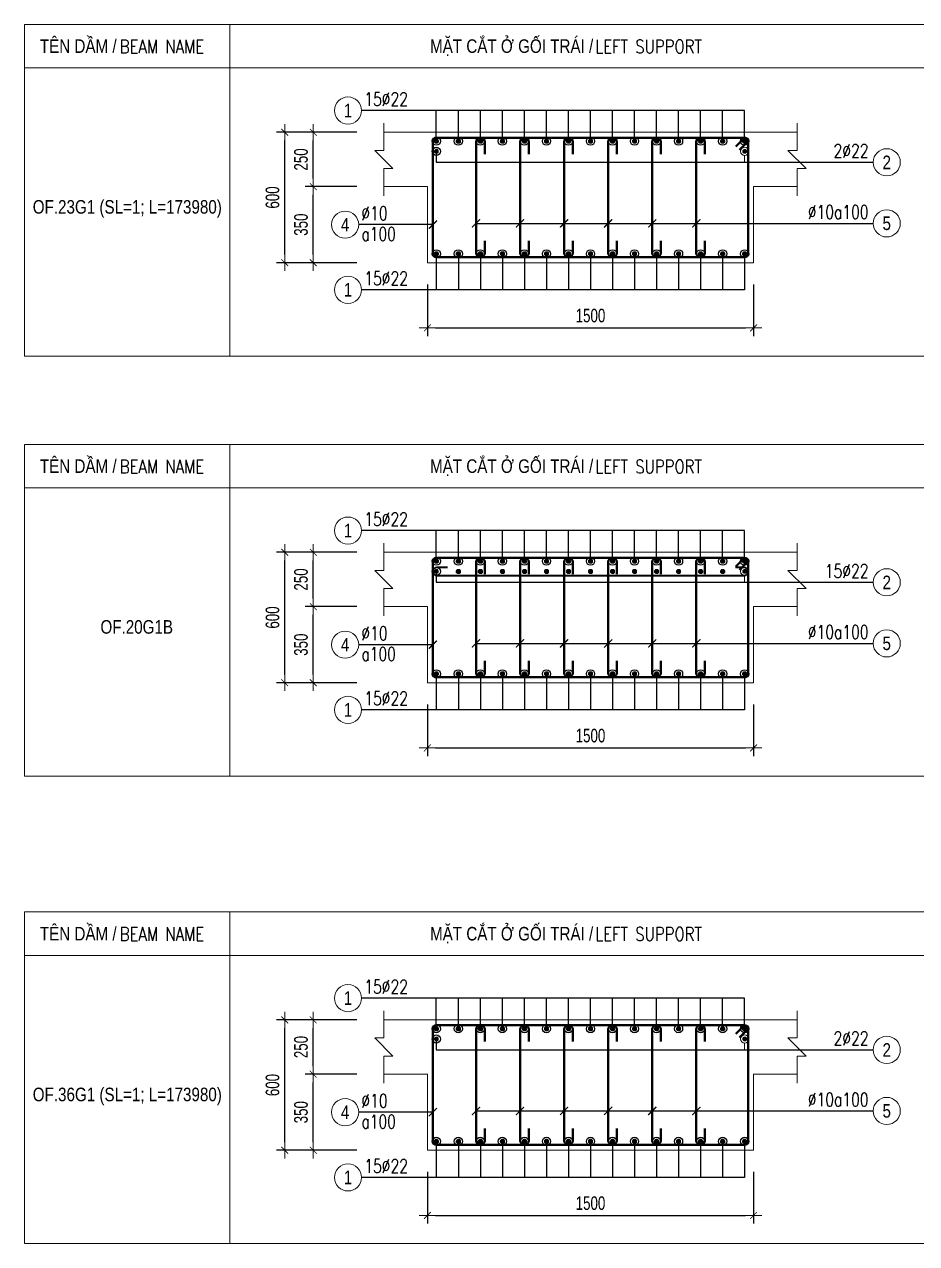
# Model space of a CAD drawing. Header units: millimetres. Extents: x 0 to 256521, y -18667 to 27271.
# Drawn here: x 245697 to 249801, y 1671 to 7282 of the extents above; entities that cross this region are included whole.
import ezdxf
from ezdxf.enums import TextEntityAlignment as Align

# ---------------------------------------------------------------- set-up
doc = ezdxf.new("R2010")
doc.units = ezdxf.units.MM
doc.layers.get('0').update_dxf_attribs({"lineweight": 20})
doc.layers.get('Defpoints').update_dxf_attribs({"color": 151, "lineweight": 9})
for name, color, linetype, lineweight in [('NDC_S_CONTINUOUS', 3, 'Continuous', 20), ('NDC_S_DIM', 1, 'Continuous', 15), ('NDC_S_REBAR', 4, 'Continuous', 35), ('NDC_S_STIRRUP', 4, 'Continuous', 40), ('NDC_S_THIN LINE', 8, 'Continuous', 9), ('NDC_S_VN TEXT', 7, 'Continuous', 20), ('NDC_Table', 3, 'Continuous', 20)]:
    doc.layers.add(name, color=color, linetype=linetype, lineweight=lineweight)
doc.styles.add('ARIAL', font='arial.ttf', dxfattribs={"width": 0.8})
doc.styles.add('NDC_DIM', font='', dxfattribs={"width": 0.75})
doc.styles.add('NDC_EN TXT', font='romans.shx', dxfattribs={"width": 0.8})
doc.styles.add('NDC_VIE TXT', font='arial.ttf', dxfattribs={"width": 0.8})
doc.styles.get('NDC_DIM').set_extended_font_data('Dotum')
doc.dimstyles.new('NDC_dim_25', dxfattribs={"dimscale": 25, "dimtxt": 2.5, "dimasz": 1.5, "dimexe": 1.5, "dimexo": 2.5, "dimgap": 1, "dimtad": 1, "dimdec": 0, "dimzin": 0, "dimdsep": 46, "dimtxsty": 'NDC_DIM', "dimblk": 'DIMMARK', "dimcen": 0.09, "dimdle": 1.2, "dimclrd": 1, "dimclre": 1, "dimclrt": 3, "dimadec": 0, "dimazin": 0, "dimtfac": 1, "dimtdec": 0, "dimtix": 1, "dimtofl": 0, "dimtmove": 0, "dimatfit": 3, "dimfxl": 8, "dimfxlon": 1, "dimtolj": 1, "dimtzin": 0, "dimarcsym": 0})

# ---------------------------------------------------------------- blocks, each defined once
blk = doc.blocks.new('DIMMARK')
at = {"layer": 'NDC_S_DIM', "color": 1}
blk.add_line((-1.5, 0), (1, 0), dxfattribs=at)
at = {"layer": 'NDC_S_DIM', "color": 2, "const_width": 0.1}
blk.add_lwpolyline([(-0.42, -0.42), (0.42, 0.42)], dxfattribs=at)
blk = doc.blocks.new('*D291')
at = {"layer": 'Defpoints', "color": 0, "transparency": 16777216}
for p in [(247550.7, 6185.4), (249050.7, 6185.4), (249050.7, 5885.4)]:
    blk.add_point(p, dxfattribs=at)
at = {"layer": 'NDC_S_DIM', "color": 1, "lineweight": -2, "transparency": 16777216}
for p, q in [((247550.7, 6085.4), (247550.7, 5847.9)), ((249050.7, 6085.4), (249050.7, 5847.9)), ((247588.2, 5885.4), (249013.2, 5885.4))]:
    blk.add_line(p, q, dxfattribs=at)
at = {"layer": 'NDC_S_DIM', "color": 1, "lineweight": -2, "transparency": 16777216, "xscale": 37.5, "yscale": 37.5, "zscale": 37.5, "rotation": 180}
blk.add_blockref('DIMMARK', (247550.7, 5885.4), dxfattribs=at)
at = {"layer": 'NDC_S_DIM', "color": 1, "lineweight": -2, "transparency": 16777216, "xscale": 37.5, "yscale": 37.5, "zscale": 37.5}
blk.add_blockref('DIMMARK', (249050.7, 5885.4), dxfattribs=at)
at = {"layer": 'NDC_S_DIM', "color": 3, "transparency": 16777216, "insert": (248300.7, 5941.7), "char_height": 62.5, "attachment_point": 5, "style": 'NDC_DIM'}
blk.add_mtext('\\A1;1500', dxfattribs=at)
blk = doc.blocks.new('*D292')
at = {"layer": 'Defpoints', "color": 0, "transparency": 16777216}
for p in [(247025.7, 6535.4), (247350.7, 6535.4), (247350.7, 6185.4)]:
    blk.add_point(p, dxfattribs=at)
at = {"layer": 'NDC_S_DIM', "color": 1, "lineweight": -2, "transparency": 16777216}
for p, q in [((247225.7, 6535.4), (246988.2, 6535.4)), ((247025.7, 6222.9), (247025.7, 6497.9)), ((247225.7, 6185.4), (246988.2, 6185.4))]:
    blk.add_line(p, q, dxfattribs=at)
at = {"layer": 'NDC_S_DIM', "color": 1, "lineweight": -2, "transparency": 16777216, "xscale": 37.5, "yscale": 37.5, "zscale": 37.5}
for p, rotation in [((247025.7, 6535.4), 90), ((247025.7, 6185.4), 270)]:
    blk.add_blockref('DIMMARK', p, dxfattribs=dict(at, rotation=rotation))
at = {"layer": 'NDC_S_DIM', "color": 3, "transparency": 16777216, "insert": (246969.5, 6360.4), "char_height": 62.5, "attachment_point": 5, "rotation": 90, "style": 'NDC_DIM'}
blk.add_mtext('\\A1;350', dxfattribs=at)
blk = doc.blocks.new('*D293')
at = {"layer": 'Defpoints', "color": 0, "transparency": 16777216}
for p in [(247025.7, 6785.4), (247350.7, 6785.4), (247350.7, 6535.4)]:
    blk.add_point(p, dxfattribs=at)
at = {"layer": 'NDC_S_DIM', "color": 1, "lineweight": -2, "transparency": 16777216}
for p, q in [((247225.7, 6785.4), (246988.2, 6785.4)), ((247025.7, 6572.9), (247025.7, 6747.9)), ((247225.7, 6535.4), (246988.2, 6535.4))]:
    blk.add_line(p, q, dxfattribs=at)
at = {"layer": 'NDC_S_DIM', "color": 1, "lineweight": -2, "transparency": 16777216, "xscale": 37.5, "yscale": 37.5, "zscale": 37.5}
for p, rotation in [((247025.7, 6785.4), 90), ((247025.7, 6535.4), 270)]:
    blk.add_blockref('DIMMARK', p, dxfattribs=dict(at, rotation=rotation))
at = {"layer": 'NDC_S_DIM', "color": 3, "transparency": 16777216, "insert": (246969.5, 6660.4), "char_height": 62.5, "attachment_point": 5, "rotation": 90, "style": 'NDC_DIM'}
blk.add_mtext('\\A1;250', dxfattribs=at)
blk = doc.blocks.new('*D294')
at = {"layer": 'Defpoints', "color": 0, "transparency": 16777216}
for p in [(246894.7, 6785.4), (247350.7, 6785.4), (247350.7, 6185.4)]:
    blk.add_point(p, dxfattribs=at)
at = {"layer": 'NDC_S_DIM', "color": 1, "lineweight": -2, "transparency": 16777216}
for p, q in [((247094.7, 6785.4), (246857.2, 6785.4)), ((246894.7, 6222.9), (246894.7, 6747.9)), ((247094.7, 6185.4), (246857.2, 6185.4))]:
    blk.add_line(p, q, dxfattribs=at)
at = {"layer": 'NDC_S_DIM', "color": 1, "lineweight": -2, "transparency": 16777216, "xscale": 37.5, "yscale": 37.5, "zscale": 37.5}
for p, rotation in [((246894.7, 6785.4), 90), ((246894.7, 6185.4), 270)]:
    blk.add_blockref('DIMMARK', p, dxfattribs=dict(at, rotation=rotation))
at = {"layer": 'NDC_S_DIM', "color": 3, "transparency": 16777216, "insert": (246838.5, 6485.4), "char_height": 62.5, "attachment_point": 5, "rotation": 90, "style": 'NDC_DIM'}
blk.add_mtext('\\A1;600', dxfattribs=at)
blk = doc.blocks.new('kata_block_THEP')
at = {"layer": 'NDC_S_REBAR', "color": 0}
for p, q in [((-0.5, 0), (0.5, 0)), ((-0.35, 0.35), (0.35, -0.35)), ((0.35, 0.35), (-0.35, -0.35)), ((0, 0.5), (0, -0.5))]:
    blk.add_line(p, q, dxfattribs=at)
at = {"layer": 'NDC_S_REBAR', "color": 0, "const_width": 0.0833}
blk.add_lwpolyline([(-0.5, 0, 1), (0.5, 0, 1), (-0.5, 0, 1)], format="xyb", dxfattribs=at)
blk = doc.blocks.new('*U212')
blk.add_circle((-2.5, 0), 2.5)
at = {"layer": 'NDC_S_VN TEXT', "color": 3, "style": 'NDC_EN TXT', "width": 0.75}
blk.add_attdef('DK1', (0.5, 0.85), '', height=2.5, dxfattribs=at)
at = {"layer": 'NDC_S_VN TEXT', "color": 7, "style": 'ARIAL', "width": 0.8}
blk.add_attdef('SH2', text='', height=2.5, dxfattribs=at).set_placement((-2.5, 0), align=Align.MIDDLE)
blk = doc.blocks.new('*U209')
blk.add_circle((2.5, 0), 2.5)
at = {"layer": 'NDC_S_VN TEXT', "color": 3, "style": 'NDC_EN TXT', "width": 0.75}
blk.add_attdef('DK2', text='', height=2.5, dxfattribs=at).set_placement((-0.85, 0.85), align=Align.RIGHT)
at = {"layer": 'NDC_S_VN TEXT', "color": 7, "style": 'ARIAL', "width": 0.8}
blk.add_attdef('SH3', text='', height=2.5, dxfattribs=at).set_placement((2.5, 0), align=Align.MIDDLE)
blk = doc.blocks.new('*U213')
blk.add_circle((-2.5, 0), 2.5)
at = {"layer": 'NDC_S_VN TEXT', "color": 3, "style": 'NDC_EN TXT', "width": 0.75}
for tag, p in [('DK1', (0.5, 0.85)), ('KC1', (0.5, -2.97))]:
    blk.add_attdef(tag, p, '', height=2.5, dxfattribs=at)
at = {"layer": 'NDC_S_VN TEXT', "color": 7, "style": 'ARIAL', "width": 0.8}
blk.add_attdef('SH2', text='', height=2.5, dxfattribs=at).set_placement((-2.5, 0), align=Align.MIDDLE)
blk = doc.blocks.new('TABLE 1')
at = {"layer": 'NDC_Table'}
for p, q in [((0, 0), (10824, 0)), ((7530.8, 0), (7530.8, -1526.1)), ((0, 0), (0, -1526.1)), ((944.5, 0), (944.5, -1526.1)), ((4237.7, 0), (4237.7, -1526.1)), ((10824, 0), (10824, -1526.1)), ((0, -200), (10824, -200)), ((0, -1526.1), (10824, -1526.1))]:
    blk.add_line(p, q, dxfattribs=at)
at = {"layer": 'NDC_S_VN TEXT', "style": 'NDC_VIE TXT', "width": 0.8}
for s, p in [('TÊN DẦM /', (247.7, -100)), ('MẶT CẮT Ở GỐI TRÁI /', (2240.9, -100)), ('MẶT CẮT Ở NHỊP /', (5750.6, -100)), ('MẶT CẮT Ở GỐI PHẢI /', (9000.4, -100))]:
    blk.add_text(s, height=62.5, dxfattribs=at).set_placement(p, align=Align.MIDDLE_CENTER)
at = {"layer": 'NDC_S_VN TEXT', "color": 2, "style": 'NDC_EN TXT', "width": 0.8}
for s, p in [('BEAM NAME', (438.7, -101.8)), ('LEFT SUPPORT', (2625.5, -101.8)), ('MIDDLE SUPPORT', (6074.5, -101.8)), ('RIGHT SUPPORT', (9391.9, -101.8))]:
    blk.add_text(s, height=62.5, dxfattribs=at).set_placement(p, align=Align.MIDDLE_LEFT)
blk = doc.blocks.new('*D334')
at = {"layer": 'Defpoints', "color": 0, "transparency": 16777216}
for p in [(247550.7, 2101.1), (249050.7, 2101.1), (249050.7, 1801.1)]:
    blk.add_point(p, dxfattribs=at)
at = {"layer": 'NDC_S_DIM', "color": 1, "lineweight": -2, "transparency": 16777216}
for p, q in [((247550.7, 2001.1), (247550.7, 1763.6)), ((249050.7, 2001.1), (249050.7, 1763.6)), ((247588.2, 1801.1), (249013.2, 1801.1))]:
    blk.add_line(p, q, dxfattribs=at)
at = {"layer": 'NDC_S_DIM', "color": 1, "lineweight": -2, "transparency": 16777216, "xscale": 37.5, "yscale": 37.5, "zscale": 37.5, "rotation": 180}
blk.add_blockref('DIMMARK', (247550.7, 1801.1), dxfattribs=at)
at = {"layer": 'NDC_S_DIM', "color": 1, "lineweight": -2, "transparency": 16777216, "xscale": 37.5, "yscale": 37.5, "zscale": 37.5}
blk.add_blockref('DIMMARK', (249050.7, 1801.1), dxfattribs=at)
at = {"layer": 'NDC_S_DIM', "color": 3, "transparency": 16777216, "insert": (248300.7, 1857.3), "char_height": 62.5, "attachment_point": 5, "style": 'NDC_DIM'}
blk.add_mtext('\\A1;1500', dxfattribs=at)
blk = doc.blocks.new('*D335')
at = {"layer": 'Defpoints', "color": 0, "transparency": 16777216}
for p in [(247025.7, 2451.1), (247350.7, 2451.1), (247350.7, 2101.1)]:
    blk.add_point(p, dxfattribs=at)
at = {"layer": 'NDC_S_DIM', "color": 1, "lineweight": -2, "transparency": 16777216}
for p, q in [((247225.7, 2451.1), (246988.2, 2451.1)), ((247025.7, 2138.6), (247025.7, 2413.6)), ((247225.7, 2101.1), (246988.2, 2101.1))]:
    blk.add_line(p, q, dxfattribs=at)
at = {"layer": 'NDC_S_DIM', "color": 1, "lineweight": -2, "transparency": 16777216, "xscale": 37.5, "yscale": 37.5, "zscale": 37.5}
for p, rotation in [((247025.7, 2451.1), 90), ((247025.7, 2101.1), 270)]:
    blk.add_blockref('DIMMARK', p, dxfattribs=dict(at, rotation=rotation))
at = {"layer": 'NDC_S_DIM', "color": 3, "transparency": 16777216, "insert": (246969.5, 2276.1), "char_height": 62.5, "attachment_point": 5, "rotation": 90, "style": 'NDC_DIM'}
blk.add_mtext('\\A1;350', dxfattribs=at)
blk = doc.blocks.new('*D336')
at = {"layer": 'Defpoints', "color": 0, "transparency": 16777216}
for p in [(247025.7, 2701.1), (247350.7, 2701.1), (247350.7, 2451.1)]:
    blk.add_point(p, dxfattribs=at)
at = {"layer": 'NDC_S_DIM', "color": 1, "lineweight": -2, "transparency": 16777216}
for p, q in [((247225.7, 2701.1), (246988.2, 2701.1)), ((247025.7, 2488.6), (247025.7, 2663.6)), ((247225.7, 2451.1), (246988.2, 2451.1))]:
    blk.add_line(p, q, dxfattribs=at)
at = {"layer": 'NDC_S_DIM', "color": 1, "lineweight": -2, "transparency": 16777216, "xscale": 37.5, "yscale": 37.5, "zscale": 37.5}
for p, rotation in [((247025.7, 2701.1), 90), ((247025.7, 2451.1), 270)]:
    blk.add_blockref('DIMMARK', p, dxfattribs=dict(at, rotation=rotation))
at = {"layer": 'NDC_S_DIM', "color": 3, "transparency": 16777216, "insert": (246969.5, 2576.1), "char_height": 62.5, "attachment_point": 5, "rotation": 90, "style": 'NDC_DIM'}
blk.add_mtext('\\A1;250', dxfattribs=at)
blk = doc.blocks.new('*D337')
at = {"layer": 'Defpoints', "color": 0, "transparency": 16777216}
for p in [(246894.7, 2701.1), (247350.7, 2701.1), (247350.7, 2101.1)]:
    blk.add_point(p, dxfattribs=at)
at = {"layer": 'NDC_S_DIM', "color": 1, "lineweight": -2, "transparency": 16777216}
for p, q in [((247094.7, 2701.1), (246857.2, 2701.1)), ((246894.7, 2138.6), (246894.7, 2663.6)), ((247094.7, 2101.1), (246857.2, 2101.1))]:
    blk.add_line(p, q, dxfattribs=at)
at = {"layer": 'NDC_S_DIM', "color": 1, "lineweight": -2, "transparency": 16777216, "xscale": 37.5, "yscale": 37.5, "zscale": 37.5}
for p, rotation in [((246894.7, 2701.1), 90), ((246894.7, 2101.1), 270)]:
    blk.add_blockref('DIMMARK', p, dxfattribs=dict(at, rotation=rotation))
at = {"layer": 'NDC_S_DIM', "color": 3, "transparency": 16777216, "insert": (246838.5, 2401.1), "char_height": 62.5, "attachment_point": 5, "rotation": 90, "style": 'NDC_DIM'}
blk.add_mtext('\\A1;600', dxfattribs=at)
blk = doc.blocks.new('*D416')
at = {"layer": 'Defpoints', "color": 0, "transparency": 16777216}
for p in [(247550.7, 4252.6), (249050.7, 4252.6), (249050.7, 3952.6)]:
    blk.add_point(p, dxfattribs=at)
at = {"layer": 'NDC_S_DIM', "color": 1, "lineweight": -2, "transparency": 16777216}
for p, q in [((247550.7, 4152.6), (247550.7, 3915.1)), ((249050.7, 4152.6), (249050.7, 3915.1)), ((247588.2, 3952.6), (249013.2, 3952.6))]:
    blk.add_line(p, q, dxfattribs=at)
at = {"layer": 'NDC_S_DIM', "color": 1, "lineweight": -2, "transparency": 16777216, "xscale": 37.5, "yscale": 37.5, "zscale": 37.5, "rotation": 180}
blk.add_blockref('DIMMARK', (247550.7, 3952.6), dxfattribs=at)
at = {"layer": 'NDC_S_DIM', "color": 1, "lineweight": -2, "transparency": 16777216, "xscale": 37.5, "yscale": 37.5, "zscale": 37.5}
blk.add_blockref('DIMMARK', (249050.7, 3952.6), dxfattribs=at)
at = {"layer": 'NDC_S_DIM', "color": 3, "transparency": 16777216, "insert": (248300.7, 4008.8), "char_height": 62.5, "attachment_point": 5, "style": 'NDC_DIM'}
blk.add_mtext('\\A1;1500', dxfattribs=at)
blk = doc.blocks.new('*D417')
at = {"layer": 'Defpoints', "color": 0, "transparency": 16777216}
for p in [(247025.7, 4602.6), (247350.7, 4602.6), (247350.7, 4252.6)]:
    blk.add_point(p, dxfattribs=at)
at = {"layer": 'NDC_S_DIM', "color": 1, "lineweight": -2, "transparency": 16777216}
for p, q in [((247225.7, 4602.6), (246988.2, 4602.6)), ((247025.7, 4290.1), (247025.7, 4565.1)), ((247225.7, 4252.6), (246988.2, 4252.6))]:
    blk.add_line(p, q, dxfattribs=at)
at = {"layer": 'NDC_S_DIM', "color": 1, "lineweight": -2, "transparency": 16777216, "xscale": 37.5, "yscale": 37.5, "zscale": 37.5}
for p, rotation in [((247025.7, 4602.6), 90), ((247025.7, 4252.6), 270)]:
    blk.add_blockref('DIMMARK', p, dxfattribs=dict(at, rotation=rotation))
at = {"layer": 'NDC_S_DIM', "color": 3, "transparency": 16777216, "insert": (246969.5, 4427.6), "char_height": 62.5, "attachment_point": 5, "rotation": 90, "style": 'NDC_DIM'}
blk.add_mtext('\\A1;350', dxfattribs=at)
blk = doc.blocks.new('*D418')
at = {"layer": 'Defpoints', "color": 0, "transparency": 16777216}
for p in [(247025.7, 4852.6), (247350.7, 4852.6), (247350.7, 4602.6)]:
    blk.add_point(p, dxfattribs=at)
at = {"layer": 'NDC_S_DIM', "color": 1, "lineweight": -2, "transparency": 16777216}
for p, q in [((247225.7, 4852.6), (246988.2, 4852.6)), ((247025.7, 4640.1), (247025.7, 4815.1)), ((247225.7, 4602.6), (246988.2, 4602.6))]:
    blk.add_line(p, q, dxfattribs=at)
at = {"layer": 'NDC_S_DIM', "color": 1, "lineweight": -2, "transparency": 16777216, "xscale": 37.5, "yscale": 37.5, "zscale": 37.5}
for p, rotation in [((247025.7, 4852.6), 90), ((247025.7, 4602.6), 270)]:
    blk.add_blockref('DIMMARK', p, dxfattribs=dict(at, rotation=rotation))
at = {"layer": 'NDC_S_DIM', "color": 3, "transparency": 16777216, "insert": (246969.5, 4727.6), "char_height": 62.5, "attachment_point": 5, "rotation": 90, "style": 'NDC_DIM'}
blk.add_mtext('\\A1;250', dxfattribs=at)
blk = doc.blocks.new('*D419')
at = {"layer": 'Defpoints', "color": 0, "transparency": 16777216}
for p in [(246894.7, 4852.6), (247350.7, 4852.6), (247350.7, 4252.6)]:
    blk.add_point(p, dxfattribs=at)
at = {"layer": 'NDC_S_DIM', "color": 1, "lineweight": -2, "transparency": 16777216}
for p, q in [((247094.7, 4852.6), (246857.2, 4852.6)), ((246894.7, 4290.1), (246894.7, 4815.1)), ((247094.7, 4252.6), (246857.2, 4252.6))]:
    blk.add_line(p, q, dxfattribs=at)
at = {"layer": 'NDC_S_DIM', "color": 1, "lineweight": -2, "transparency": 16777216, "xscale": 37.5, "yscale": 37.5, "zscale": 37.5}
for p, rotation in [((246894.7, 4852.6), 90), ((246894.7, 4252.6), 270)]:
    blk.add_blockref('DIMMARK', p, dxfattribs=dict(at, rotation=rotation))
at = {"layer": 'NDC_S_DIM', "color": 3, "transparency": 16777216, "insert": (246838.5, 4552.6), "char_height": 62.5, "attachment_point": 5, "rotation": 90, "style": 'NDC_DIM'}
blk.add_mtext('\\A1;600', dxfattribs=at)

msp = doc.modelspace()

# ---------------------------------------------------------------- linework, layer by layer
at = {"layer": 'NDC_S_CONTINUOUS'}
for p, q in [((247350.7, 6785.4), (249250.7, 6785.4)), ((247350.7, 4852.6), (249250.7, 4852.6)), ((247350.7, 2701.1), (249250.7, 2701.1))]:
    msp.add_line(p, q, dxfattribs=at)
for points in [[(247350.7, 6535.4), (247550.7, 6535.4), (247550.7, 6185.4), (249050.7, 6185.4), (249050.7, 6535.4), (249250.7, 6535.4)], [(247350.7, 4602.6), (247550.7, 4602.6), (247550.7, 4252.6), (249050.7, 4252.6), (249050.7, 4602.6), (249250.7, 4602.6)], [(247350.7, 2451.1), (247550.7, 2451.1), (247550.7, 2101.1), (249050.7, 2101.1), (249050.7, 2451.1), (249250.7, 2451.1)]]:
    msp.add_lwpolyline(points, dxfattribs=at)
at = {"layer": 'NDC_S_DIM'}
for points in [[(247350.7, 6493.7), (247350.7, 6618.7), (247392.4, 6618.7), (247309.1, 6702.1), (247350.7, 6702.1), (247350.7, 6827.1)], [(249250.7, 6493.7), (249250.7, 6618.7), (249292.4, 6618.7), (249209.1, 6702.1), (249250.7, 6702.1), (249250.7, 6827.1)], [(247350.7, 4560.9), (247350.7, 4685.9), (247392.4, 4685.9), (247309.1, 4769.2), (247350.7, 4769.2), (247350.7, 4894.2)], [(249250.7, 4560.9), (249250.7, 4685.9), (249292.4, 4685.9), (249209.1, 4769.2), (249250.7, 4769.2), (249250.7, 4894.2)], [(247350.7, 2409.4), (247350.7, 2534.4), (247392.4, 2534.4), (247309.1, 2617.7), (247350.7, 2617.7), (247350.7, 2742.7)], [(249250.7, 2409.4), (249250.7, 2534.4), (249292.4, 2534.4), (249209.1, 2617.7), (249250.7, 2617.7), (249250.7, 2742.7)]]:
    msp.add_lwpolyline(points, dxfattribs=at)
at = {"layer": 'NDC_S_REBAR'}
msp.add_lwpolyline([(247643.1, 4783), (247594.2, 4783, 1), (247594.2, 4746.1), (249007.3, 4746.1, 1), (249007.3, 4783), (248968, 4783, -0.414214)], format="xyb", dxfattribs=at)
at = {"layer": 'NDC_S_STIRRUP'}
for points in [[(248969.7, 6720.4), (249009.7, 6760.4, -0.414214), (249025.7, 6744.4), (249025.7, 6226.4, -0.414214), (249009.7, 6210.4), (247591.7, 6210.4, -0.414214), (247575.7, 6226.4), (247575.7, 6744.4, -0.414214), (247591.7, 6760.4), (249009.7, 6760.4, -0.414214), (249025.7, 6744.4), (248985.7, 6704.4)], [(247814.3, 6685.4), (247814.3, 6740.4, 1), (247774.3, 6740.4), (247774.3, 6230.4, 1), (247814.3, 6230.4), (247814.3, 6285.4)], [(248016.9, 6685.4), (248016.9, 6740.4, 1), (247976.9, 6740.4), (247976.9, 6230.4, 1), (248016.9, 6230.4), (248016.9, 6285.4)], [(248219.4, 6685.4), (248219.4, 6740.4, 1), (248179.4, 6740.4), (248179.4, 6230.4, 1), (248219.4, 6230.4), (248219.4, 6285.4)], [(248422, 6685.4), (248422, 6740.4, 1), (248382, 6740.4), (248382, 6230.4, 1), (248422, 6230.4), (248422, 6285.4)], [(248624.6, 6685.4), (248624.6, 6740.4, 1), (248584.6, 6740.4), (248584.6, 6230.4, 1), (248624.6, 6230.4), (248624.6, 6285.4)], [(248827.2, 6685.4), (248827.2, 6740.4, 1), (248787.2, 6740.4), (248787.2, 6230.4, 1), (248827.2, 6230.4), (248827.2, 6285.4)], [(248969.7, 4787.6), (249009.7, 4827.6, -0.414214), (249025.7, 4811.6), (249025.7, 4293.6, -0.414214), (249009.7, 4277.6), (247591.7, 4277.6, -0.414214), (247575.7, 4293.6), (247575.7, 4811.6, -0.414214), (247591.7, 4827.6), (249009.7, 4827.6, -0.414214), (249025.7, 4811.6), (248985.7, 4771.6)], [(247814.3, 4752.6), (247814.3, 4807.6, 1), (247774.3, 4807.6), (247774.3, 4297.6, 1), (247814.3, 4297.6), (247814.3, 4352.6)], [(248016.9, 4752.6), (248016.9, 4807.6, 1), (247976.9, 4807.6), (247976.9, 4297.6, 1), (248016.9, 4297.6), (248016.9, 4352.6)], [(248219.4, 4752.6), (248219.4, 4807.6, 1), (248179.4, 4807.6), (248179.4, 4297.6, 1), (248219.4, 4297.6), (248219.4, 4352.6)], [(248422, 4752.6), (248422, 4807.6, 1), (248382, 4807.6), (248382, 4297.6, 1), (248422, 4297.6), (248422, 4352.6)], [(248624.6, 4752.6), (248624.6, 4807.6, 1), (248584.6, 4807.6), (248584.6, 4297.6, 1), (248624.6, 4297.6), (248624.6, 4352.6)], [(248827.2, 4752.6), (248827.2, 4807.6, 1), (248787.2, 4807.6), (248787.2, 4297.6, 1), (248827.2, 4297.6), (248827.2, 4352.6)], [(248969.7, 2636.1), (249009.7, 2676.1, -0.414214), (249025.7, 2660.1), (249025.7, 2142.1, -0.414214), (249009.7, 2126.1), (247591.7, 2126.1, -0.414214), (247575.7, 2142.1), (247575.7, 2660.1, -0.414214), (247591.7, 2676.1), (249009.7, 2676.1, -0.414214), (249025.7, 2660.1), (248985.7, 2620.1)], [(247814.3, 2601.1), (247814.3, 2656.1, 1), (247774.3, 2656.1), (247774.3, 2146.1, 1), (247814.3, 2146.1), (247814.3, 2201.1)], [(248016.9, 2601.1), (248016.9, 2656.1, 1), (247976.9, 2656.1), (247976.9, 2146.1, 1), (248016.9, 2146.1), (248016.9, 2201.1)], [(248219.4, 2601.1), (248219.4, 2656.1, 1), (248179.4, 2656.1), (248179.4, 2146.1, 1), (248219.4, 2146.1), (248219.4, 2201.1)], [(248422, 2601.1), (248422, 2656.1, 1), (248382, 2656.1), (248382, 2146.1, 1), (248422, 2146.1), (248422, 2201.1)], [(248624.6, 2601.1), (248624.6, 2656.1, 1), (248584.6, 2656.1), (248584.6, 2146.1, 1), (248624.6, 2146.1), (248624.6, 2201.1)], [(248827.2, 2601.1), (248827.2, 2656.1, 1), (248787.2, 2656.1), (248787.2, 2146.1, 1), (248827.2, 2146.1), (248827.2, 2201.1)]]:
    msp.add_lwpolyline(points, format="xyb", dxfattribs=at)
at = {"layer": 'NDC_S_THIN LINE'}
for p, q in [((247591.7, 6678.7), (247591.7, 6647.4)), ((249009.7, 6678.7), (249009.7, 6647.4)), ((247591.7, 4745.8), (247591.7, 4714.6)), ((249009.7, 4745.8), (249009.7, 4714.6)), ((247591.7, 2594.3), (247591.7, 2563.1)), ((249009.7, 2594.3), (249009.7, 2563.1))]:
    msp.add_line(p, q, dxfattribs=at)
for centre in [(247591.7, 6697.4), (247591.7, 6697.4), (249009.7, 6697.4), (247591.7, 4764.6), (247591.7, 4764.6), (249009.7, 4764.6), (247591.7, 2613.1), (247591.7, 2613.1), (249009.7, 2613.1)]:
    msp.add_circle(centre, 18.8, dxfattribs=at)

# ---------------------------------------------------------------- block references
at = {"layer": 'NDC_S_REBAR'}
for p, xscale, yscale, zscale in [((247591.7, 6744.4), 22, 22, 22), ((247693, 6744.4), 22, 22, 22), ((247794.3, 6744.4), 22, 22, 22), ((247895.6, 6744.4), 22, 22, 22), ((247996.9, 6744.4), 22, 22, 22), ((248098.2, 6744.4), 22, 22, 22), ((248199.4, 6744.4), 22, 22, 22), ((248300.7, 6744.4), 22, 22, 22), ((248402, 6744.4), 22, 22, 22), ((248503.3, 6744.4), 22, 22, 22), ((248604.6, 6744.4), 22, 22, 22), ((248705.9, 6744.4), 22, 22, 22), ((248807.2, 6744.4), 22, 22, 22), ((248908.4, 6744.4), 22, 22, 22), ((249009.7, 6744.4), 22, 22, 22), ((247591.7, 6697.4), 20, 20, 20), ((249009.7, 6697.4), 20, 20, 20), ((247591.7, 6226.4), 22, 22, 22), ((247693, 6226.4), 22, 22, 22), ((247794.3, 6226.4), 22, 22, 22), ((247895.6, 6226.4), 22, 22, 22), ((247996.9, 6226.4), 22, 22, 22), ((248098.2, 6226.4), 22, 22, 22), ((248199.4, 6226.4), 22, 22, 22), ((248300.7, 6226.4), 22, 22, 22), ((248402, 6226.4), 22, 22, 22), ((248503.3, 6226.4), 22, 22, 22), ((248604.6, 6226.4), 22, 22, 22), ((248705.9, 6226.4), 22, 22, 22), ((248807.2, 6226.4), 22, 22, 22), ((248908.4, 6226.4), 22, 22, 22), ((249009.7, 6226.4), 22, 22, 22), ((247591.7, 4811.6), 22, 22, 22), ((247591.7, 4764.6), 20, 20, 20), ((247693, 4811.6), 22, 22, 22), ((247693, 4764.6), 22, 22, 22), ((247794.3, 4811.6), 22, 22, 22), ((247794.3, 4764.6), 22, 22, 22), ((247895.6, 4811.6), 22, 22, 22), ((247895.6, 4764.6), 22, 22, 22), ((247996.9, 4811.6), 22, 22, 22), ((247996.9, 4764.6), 22, 22, 22), ((248098.2, 4811.6), 22, 22, 22), ((248098.2, 4764.6), 22, 22, 22), ((248199.4, 4811.6), 22, 22, 22), ((248199.4, 4764.6), 22, 22, 22), ((248300.7, 4811.6), 22, 22, 22), ((248300.7, 4764.6), 22, 22, 22), ((248402, 4811.6), 22, 22, 22), ((248402, 4764.6), 22, 22, 22), ((248503.3, 4811.6), 22, 22, 22), ((248503.3, 4764.6), 22, 22, 22), ((248604.6, 4811.6), 22, 22, 22), ((248604.6, 4764.6), 22, 22, 22), ((248705.9, 4811.6), 22, 22, 22), ((248705.9, 4764.6), 22, 22, 22), ((248807.2, 4811.6), 22, 22, 22), ((248807.2, 4764.6), 22, 22, 22), ((248908.4, 4811.6), 22, 22, 22), ((248908.4, 4764.6), 22, 22, 22), ((249009.7, 4811.6), 22, 22, 22), ((249009.7, 4764.6), 20, 20, 20), ((247591.7, 4293.6), 22, 22, 22), ((247693, 4293.6), 22, 22, 22), ((247794.3, 4293.6), 22, 22, 22), ((247895.6, 4293.6), 22, 22, 22), ((247996.9, 4293.6), 22, 22, 22), ((248098.2, 4293.6), 22, 22, 22), ((248199.4, 4293.6), 22, 22, 22), ((248300.7, 4293.6), 22, 22, 22), ((248402, 4293.6), 22, 22, 22), ((248503.3, 4293.6), 22, 22, 22), ((248604.6, 4293.6), 22, 22, 22), ((248705.9, 4293.6), 22, 22, 22), ((248807.2, 4293.6), 22, 22, 22), ((248908.4, 4293.6), 22, 22, 22), ((249009.7, 4293.6), 22, 22, 22), ((247591.7, 2660.1), 22, 22, 22), ((247693, 2660.1), 22, 22, 22), ((247794.3, 2660.1), 22, 22, 22), ((247895.6, 2660.1), 22, 22, 22), ((247996.9, 2660.1), 22, 22, 22), ((248098.2, 2660.1), 22, 22, 22), ((248199.4, 2660.1), 22, 22, 22), ((248300.7, 2660.1), 22, 22, 22), ((248402, 2660.1), 22, 22, 22), ((248503.3, 2660.1), 22, 22, 22), ((248604.6, 2660.1), 22, 22, 22), ((248705.9, 2660.1), 22, 22, 22), ((248807.2, 2660.1), 22, 22, 22), ((248908.4, 2660.1), 22, 22, 22), ((249009.7, 2660.1), 22, 22, 22), ((247591.7, 2613.1), 20, 20, 20), ((249009.7, 2613.1), 20, 20, 20), ((247591.7, 2142.1), 22, 22, 22), ((247693, 2142.1), 22, 22, 22), ((247794.3, 2142.1), 22, 22, 22), ((247895.6, 2142.1), 22, 22, 22), ((247996.9, 2142.1), 22, 22, 22), ((248098.2, 2142.1), 22, 22, 22), ((248199.4, 2142.1), 22, 22, 22), ((248300.7, 2142.1), 22, 22, 22), ((248402, 2142.1), 22, 22, 22), ((248503.3, 2142.1), 22, 22, 22), ((248604.6, 2142.1), 22, 22, 22), ((248705.9, 2142.1), 22, 22, 22), ((248807.2, 2142.1), 22, 22, 22), ((248908.4, 2142.1), 22, 22, 22), ((249009.7, 2142.1), 22, 22, 22)]:
    msp.add_blockref('kata_block_THEP', p, dxfattribs=dict(at, xscale=xscale, yscale=yscale, zscale=zscale))
at = {"layer": 'NDC_S_THIN LINE'}
for p in [(245697.2, 7281.9), (245697.2, 5349.1), (245697.2, 3197.6)]:
    msp.add_blockref('TABLE 1', p, dxfattribs=at)
at = {"layer": 'NDC_S_THIN LINE', "xscale": 25, "yscale": 25, "zscale": 25}
for name, p, values in [('*U212', (247248, 6885.4), {'SH2': '1', 'DK1': '15%%c22'}), ('*U209', (249600.7, 6647.4), {'SH3': '2', 'DK2': '2%%c22'}), ('*U213', (247234.7, 6360.4), {'SH2': '4', 'DK1': '%%c10', 'KC1': 'a100'}), ('*U209', (249600.7, 6366.3), {'SH3': '5', 'DK2': '%%c10a100'}), ('*U212', (247248, 6060.4), {'SH2': '1', 'DK1': '15%%c22'}), ('*U212', (247248, 4952.6), {'SH2': '1', 'DK1': '15%%c22'}), ('*U209', (249600.7, 4714.6), {'SH3': '2', 'DK2': '15%%c22'}), ('*U213', (247234.7, 4427.6), {'SH2': '4', 'DK1': '%%c10', 'KC1': 'a100'}), ('*U209', (249600.7, 4433.5), {'SH3': '5', 'DK2': '%%c10a100'}), ('*U212', (247248, 4127.6), {'SH2': '1', 'DK1': '15%%c22'}), ('*U212', (247248, 2801.1), {'SH2': '1', 'DK1': '15%%c22'}), ('*U209', (249600.7, 2563.1), {'SH3': '2', 'DK2': '2%%c22'}), ('*U213', (247234.7, 2276.1), {'SH2': '4', 'DK1': '%%c10', 'KC1': 'a100'}), ('*U209', (249600.7, 2282), {'SH3': '5', 'DK2': '%%c10a100'}), ('*U212', (247248, 1976.1), {'SH2': '1', 'DK1': '15%%c22'})]:
    msp.add_blockref(name, p, dxfattribs=at).add_auto_attribs(values)

# ---------------------------------------------------------------- texts
at = {"layer": 'NDC_S_VN TEXT', "style": 'NDC_VIE TXT', "width": 0.8}
for s, p in [('OF.23G1 (SL=1; L=173980)', (245735.6, 6442.2)), ('OF.20G1B', (246047, 4509.4)), ('OF.36G1 (SL=1; L=173980)', (245735.6, 2357.9))]:
    msp.add_text(s, height=62.5, dxfattribs=at).set_placement(p, align=Align.MIDDLE_LEFT)

# ---------------------------------------------------------------- dimensions: what is measured, and where the dimension line sits
at = {"layer": 'NDC_S_DIM'}
for base, p1, p2, picture, middle in [((246894.7, 6785.4), (247350.7, 6185.4), (247350.7, 6785.4), '*D294', (246838.5, 6485.4)), ((247025.7, 6785.4), (247350.7, 6535.4), (247350.7, 6785.4), '*D293', (246969.5, 6660.4)), ((247025.7, 6535.4), (247350.7, 6185.4), (247350.7, 6535.4), '*D292', (246969.5, 6360.4)), ((246894.7, 4852.6), (247350.7, 4252.6), (247350.7, 4852.6), '*D419', (246838.5, 4552.6)), ((247025.7, 4852.6), (247350.7, 4602.6), (247350.7, 4852.6), '*D418', (246969.5, 4727.6)), ((247025.7, 4602.6), (247350.7, 4252.6), (247350.7, 4602.6), '*D417', (246969.5, 4427.6)), ((246894.7, 2701.1), (247350.7, 2101.1), (247350.7, 2701.1), '*D337', (246838.5, 2401.1)), ((247025.7, 2701.1), (247350.7, 2451.1), (247350.7, 2701.1), '*D336', (246969.5, 2576.1)), ((247025.7, 2451.1), (247350.7, 2101.1), (247350.7, 2451.1), '*D335', (246969.5, 2276.1))]:
    dim = msp.add_linear_dim(base=base, p1=p1, p2=p2, angle=270, dimstyle='NDC_dim_25', dxfattribs=at)
    dim.commit()
    dim.dimension.update_dxf_attribs({"geometry": picture, "text_midpoint": middle})
for base, p1, p2, picture, middle in [((249050.7, 5885.4), (247550.7, 6185.4), (249050.7, 6185.4), '*D291', (248300.7, 5941.7)), ((249050.7, 3952.6), (247550.7, 4252.6), (249050.7, 4252.6), '*D416', (248300.7, 4008.8)), ((249050.7, 1801.1), (247550.7, 2101.1), (249050.7, 2101.1), '*D334', (248300.7, 1857.3))]:
    dim = msp.add_linear_dim(base=base, p1=p1, p2=p2, dimstyle='NDC_dim_25', dxfattribs=at)
    dim.commit()
    dim.dimension.update_dxf_attribs({"geometry": picture, "text_midpoint": middle})

# ---------------------------------------------------------------- leaders
at = {"layer": 'NDC_S_THIN LINE'}
for points, override in [([(247591.7, 6744.4), (247591.7, 6885.4), (247248, 6885.4)], {"dimldrblk": 'DotBlank'}), ([(247693, 6744.4), (247693, 6885.4), (247248, 6885.4)], {"dimldrblk": 'DotBlank'}), ([(247794.3, 6744.4), (247794.3, 6885.4), (247248, 6885.4)], {"dimldrblk": 'DotBlank'}), ([(247895.6, 6744.4), (247895.6, 6885.4), (247248, 6885.4)], {"dimldrblk": 'DotBlank'}), ([(247996.9, 6744.4), (247996.9, 6885.4), (247248, 6885.4)], {"dimldrblk": 'DotBlank'}), ([(248098.2, 6744.4), (248098.2, 6885.4), (247248, 6885.4)], {"dimldrblk": 'DotBlank'}), ([(248199.4, 6744.4), (248199.4, 6885.4), (247248, 6885.4)], {"dimldrblk": 'DotBlank'}), ([(248300.7, 6744.4), (248300.7, 6885.4), (247248, 6885.4)], {"dimldrblk": 'DotBlank'}), ([(248402, 6744.4), (248402, 6885.4), (247248, 6885.4)], {"dimldrblk": 'DotBlank'}), ([(248503.3, 6744.4), (248503.3, 6885.4), (247248, 6885.4)], {"dimldrblk": 'DotBlank'}), ([(248604.6, 6744.4), (248604.6, 6885.4), (247248, 6885.4)], {"dimldrblk": 'DotBlank'}), ([(248705.9, 6744.4), (248705.9, 6885.4), (247248, 6885.4)], {"dimldrblk": 'DotBlank'}), ([(248807.2, 6744.4), (248807.2, 6885.4), (247248, 6885.4)], {"dimldrblk": 'DotBlank'}), ([(248908.4, 6744.4), (248908.4, 6885.4), (247248, 6885.4)], {"dimldrblk": 'DotBlank'}), ([(249009.7, 6744.4), (249009.7, 6885.4), (247248, 6885.4)], {"dimldrblk": 'DotBlank'}), ([(247591.7, 6697.4), (247591.7, 6647.4), (249600.7, 6647.4)], {"dimldrblk": 'DotBlank'}), ([(247575.7, 6360.4), (247234.7, 6360.4)], {"dimldrblk": 'ArchTick'}), ([(247774.3, 6366.3), (249600.7, 6366.3)], {"dimldrblk": 'ArchTick'}), ([(247976.9, 6366.3), (249600.7, 6366.3)], {"dimldrblk": 'ArchTick'}), ([(248179.4, 6366.3), (249600.7, 6366.3)], {"dimldrblk": 'ArchTick'}), ([(248382, 6366.3), (249600.7, 6366.3)], {"dimldrblk": 'ArchTick'}), ([(248584.6, 6366.3), (249600.7, 6366.3)], {"dimldrblk": 'ArchTick'}), ([(248787.2, 6366.3), (249600.7, 6366.3)], {"dimldrblk": 'ArchTick'}), ([(247591.7, 6226.4), (247591.7, 6060.4), (247248, 6060.4)], {"dimldrblk": 'DotBlank'}), ([(247693, 6226.4), (247693, 6060.4), (247248, 6060.4)], {"dimldrblk": 'DotBlank'}), ([(247794.3, 6226.4), (247794.3, 6060.4), (247248, 6060.4)], {"dimldrblk": 'DotBlank'}), ([(247895.6, 6226.4), (247895.6, 6060.4), (247248, 6060.4)], {"dimldrblk": 'DotBlank'}), ([(247996.9, 6226.4), (247996.9, 6060.4), (247248, 6060.4)], {"dimldrblk": 'DotBlank'}), ([(248098.2, 6226.4), (248098.2, 6060.4), (247248, 6060.4)], {"dimldrblk": 'DotBlank'}), ([(248199.4, 6226.4), (248199.4, 6060.4), (247248, 6060.4)], {"dimldrblk": 'DotBlank'}), ([(248300.7, 6226.4), (248300.7, 6060.4), (247248, 6060.4)], {"dimldrblk": 'DotBlank'}), ([(248402, 6226.4), (248402, 6060.4), (247248, 6060.4)], {"dimldrblk": 'DotBlank'}), ([(248503.3, 6226.4), (248503.3, 6060.4), (247248, 6060.4)], {"dimldrblk": 'DotBlank'}), ([(248604.6, 6226.4), (248604.6, 6060.4), (247248, 6060.4)], {"dimldrblk": 'DotBlank'}), ([(248705.9, 6226.4), (248705.9, 6060.4), (247248, 6060.4)], {"dimldrblk": 'DotBlank'}), ([(248807.2, 6226.4), (248807.2, 6060.4), (247248, 6060.4)], {"dimldrblk": 'DotBlank'}), ([(248908.4, 6226.4), (248908.4, 6060.4), (247248, 6060.4)], {"dimldrblk": 'DotBlank'}), ([(249009.7, 6226.4), (249009.7, 6060.4), (247248, 6060.4)], {"dimldrblk": 'DotBlank'}), ([(247591.7, 4811.6), (247591.7, 4952.6), (247248, 4952.6)], {"dimldrblk": 'DotBlank'}), ([(247693, 4811.6), (247693, 4952.6), (247248, 4952.6)], {"dimldrblk": 'DotBlank'}), ([(247794.3, 4811.6), (247794.3, 4952.6), (247248, 4952.6)], {"dimldrblk": 'DotBlank'}), ([(247895.6, 4811.6), (247895.6, 4952.6), (247248, 4952.6)], {"dimldrblk": 'DotBlank'}), ([(247996.9, 4811.6), (247996.9, 4952.6), (247248, 4952.6)], {"dimldrblk": 'DotBlank'}), ([(248098.2, 4811.6), (248098.2, 4952.6), (247248, 4952.6)], {"dimldrblk": 'DotBlank'}), ([(248199.4, 4811.6), (248199.4, 4952.6), (247248, 4952.6)], {"dimldrblk": 'DotBlank'}), ([(248300.7, 4811.6), (248300.7, 4952.6), (247248, 4952.6)], {"dimldrblk": 'DotBlank'}), ([(248402, 4811.6), (248402, 4952.6), (247248, 4952.6)], {"dimldrblk": 'DotBlank'}), ([(248503.3, 4811.6), (248503.3, 4952.6), (247248, 4952.6)], {"dimldrblk": 'DotBlank'}), ([(248604.6, 4811.6), (248604.6, 4952.6), (247248, 4952.6)], {"dimldrblk": 'DotBlank'}), ([(248705.9, 4811.6), (248705.9, 4952.6), (247248, 4952.6)], {"dimldrblk": 'DotBlank'}), ([(248807.2, 4811.6), (248807.2, 4952.6), (247248, 4952.6)], {"dimldrblk": 'DotBlank'}), ([(248908.4, 4811.6), (248908.4, 4952.6), (247248, 4952.6)], {"dimldrblk": 'DotBlank'}), ([(249009.7, 4811.6), (249009.7, 4952.6), (247248, 4952.6)], {"dimldrblk": 'DotBlank'}), ([(247591.7, 4764.6), (247591.7, 4714.6), (249600.7, 4714.6)], {"dimldrblk": 'DotBlank'}), ([(247575.7, 4427.6), (247234.7, 4427.6)], {"dimldrblk": 'ArchTick'}), ([(247774.3, 4433.5), (249600.7, 4433.5)], {"dimldrblk": 'ArchTick'}), ([(247976.9, 4433.5), (249600.7, 4433.5)], {"dimldrblk": 'ArchTick'}), ([(248179.4, 4433.5), (249600.7, 4433.5)], {"dimldrblk": 'ArchTick'}), ([(248382, 4433.5), (249600.7, 4433.5)], {"dimldrblk": 'ArchTick'}), ([(248584.6, 4433.5), (249600.7, 4433.5)], {"dimldrblk": 'ArchTick'}), ([(248787.2, 4433.5), (249600.7, 4433.5)], {"dimldrblk": 'ArchTick'}), ([(247591.7, 4293.6), (247591.7, 4127.6), (247248, 4127.6)], {"dimldrblk": 'DotBlank'}), ([(247693, 4293.6), (247693, 4127.6), (247248, 4127.6)], {"dimldrblk": 'DotBlank'}), ([(247794.3, 4293.6), (247794.3, 4127.6), (247248, 4127.6)], {"dimldrblk": 'DotBlank'}), ([(247895.6, 4293.6), (247895.6, 4127.6), (247248, 4127.6)], {"dimldrblk": 'DotBlank'}), ([(247996.9, 4293.6), (247996.9, 4127.6), (247248, 4127.6)], {"dimldrblk": 'DotBlank'}), ([(248098.2, 4293.6), (248098.2, 4127.6), (247248, 4127.6)], {"dimldrblk": 'DotBlank'}), ([(248199.4, 4293.6), (248199.4, 4127.6), (247248, 4127.6)], {"dimldrblk": 'DotBlank'}), ([(248300.7, 4293.6), (248300.7, 4127.6), (247248, 4127.6)], {"dimldrblk": 'DotBlank'}), ([(248402, 4293.6), (248402, 4127.6), (247248, 4127.6)], {"dimldrblk": 'DotBlank'}), ([(248503.3, 4293.6), (248503.3, 4127.6), (247248, 4127.6)], {"dimldrblk": 'DotBlank'}), ([(248604.6, 4293.6), (248604.6, 4127.6), (247248, 4127.6)], {"dimldrblk": 'DotBlank'}), ([(248705.9, 4293.6), (248705.9, 4127.6), (247248, 4127.6)], {"dimldrblk": 'DotBlank'}), ([(248807.2, 4293.6), (248807.2, 4127.6), (247248, 4127.6)], {"dimldrblk": 'DotBlank'}), ([(248908.4, 4293.6), (248908.4, 4127.6), (247248, 4127.6)], {"dimldrblk": 'DotBlank'}), ([(249009.7, 4293.6), (249009.7, 4127.6), (247248, 4127.6)], {"dimldrblk": 'DotBlank'}), ([(247591.7, 2660.1), (247591.7, 2801.1), (247248, 2801.1)], {"dimldrblk": 'DotBlank'}), ([(247693, 2660.1), (247693, 2801.1), (247248, 2801.1)], {"dimldrblk": 'DotBlank'}), ([(247794.3, 2660.1), (247794.3, 2801.1), (247248, 2801.1)], {"dimldrblk": 'DotBlank'}), ([(247895.6, 2660.1), (247895.6, 2801.1), (247248, 2801.1)], {"dimldrblk": 'DotBlank'}), ([(247996.9, 2660.1), (247996.9, 2801.1), (247248, 2801.1)], {"dimldrblk": 'DotBlank'}), ([(248098.2, 2660.1), (248098.2, 2801.1), (247248, 2801.1)], {"dimldrblk": 'DotBlank'}), ([(248199.4, 2660.1), (248199.4, 2801.1), (247248, 2801.1)], {"dimldrblk": 'DotBlank'}), ([(248300.7, 2660.1), (248300.7, 2801.1), (247248, 2801.1)], {"dimldrblk": 'DotBlank'}), ([(248402, 2660.1), (248402, 2801.1), (247248, 2801.1)], {"dimldrblk": 'DotBlank'}), ([(248503.3, 2660.1), (248503.3, 2801.1), (247248, 2801.1)], {"dimldrblk": 'DotBlank'}), ([(248604.6, 2660.1), (248604.6, 2801.1), (247248, 2801.1)], {"dimldrblk": 'DotBlank'}), ([(248705.9, 2660.1), (248705.9, 2801.1), (247248, 2801.1)], {"dimldrblk": 'DotBlank'}), ([(248807.2, 2660.1), (248807.2, 2801.1), (247248, 2801.1)], {"dimldrblk": 'DotBlank'}), ([(248908.4, 2660.1), (248908.4, 2801.1), (247248, 2801.1)], {"dimldrblk": 'DotBlank'}), ([(249009.7, 2660.1), (249009.7, 2801.1), (247248, 2801.1)], {"dimldrblk": 'DotBlank'}), ([(247591.7, 2613.1), (247591.7, 2563.1), (249600.7, 2563.1)], {"dimldrblk": 'DotBlank'}), ([(247774.3, 2282), (249600.7, 2282)], {"dimldrblk": 'ArchTick'}), ([(247976.9, 2282), (249600.7, 2282)], {"dimldrblk": 'ArchTick'}), ([(248179.4, 2282), (249600.7, 2282)], {"dimldrblk": 'ArchTick'}), ([(248382, 2282), (249600.7, 2282)], {"dimldrblk": 'ArchTick'}), ([(248584.6, 2282), (249600.7, 2282)], {"dimldrblk": 'ArchTick'}), ([(248787.2, 2282), (249600.7, 2282)], {"dimldrblk": 'ArchTick'}), ([(247575.7, 2276.1), (247234.7, 2276.1)], {"dimldrblk": 'ArchTick'}), ([(247591.7, 2142.1), (247591.7, 1976.1), (247248, 1976.1)], {"dimldrblk": 'DotBlank'}), ([(247693, 2142.1), (247693, 1976.1), (247248, 1976.1)], {"dimldrblk": 'DotBlank'}), ([(247794.3, 2142.1), (247794.3, 1976.1), (247248, 1976.1)], {"dimldrblk": 'DotBlank'}), ([(247895.6, 2142.1), (247895.6, 1976.1), (247248, 1976.1)], {"dimldrblk": 'DotBlank'}), ([(247996.9, 2142.1), (247996.9, 1976.1), (247248, 1976.1)], {"dimldrblk": 'DotBlank'}), ([(248098.2, 2142.1), (248098.2, 1976.1), (247248, 1976.1)], {"dimldrblk": 'DotBlank'}), ([(248199.4, 2142.1), (248199.4, 1976.1), (247248, 1976.1)], {"dimldrblk": 'DotBlank'}), ([(248300.7, 2142.1), (248300.7, 1976.1), (247248, 1976.1)], {"dimldrblk": 'DotBlank'}), ([(248402, 2142.1), (248402, 1976.1), (247248, 1976.1)], {"dimldrblk": 'DotBlank'}), ([(248503.3, 2142.1), (248503.3, 1976.1), (247248, 1976.1)], {"dimldrblk": 'DotBlank'}), ([(248604.6, 2142.1), (248604.6, 1976.1), (247248, 1976.1)], {"dimldrblk": 'DotBlank'}), ([(248705.9, 2142.1), (248705.9, 1976.1), (247248, 1976.1)], {"dimldrblk": 'DotBlank'}), ([(248807.2, 2142.1), (248807.2, 1976.1), (247248, 1976.1)], {"dimldrblk": 'DotBlank'}), ([(248908.4, 2142.1), (248908.4, 1976.1), (247248, 1976.1)], {"dimldrblk": 'DotBlank'}), ([(249009.7, 2142.1), (249009.7, 1976.1), (247248, 1976.1)], {"dimldrblk": 'DotBlank'})]:
    msp.add_leader(points, dimstyle='NDC_dim_25', override=override, dxfattribs=at)

doc.saveas('drawing.dxf')
